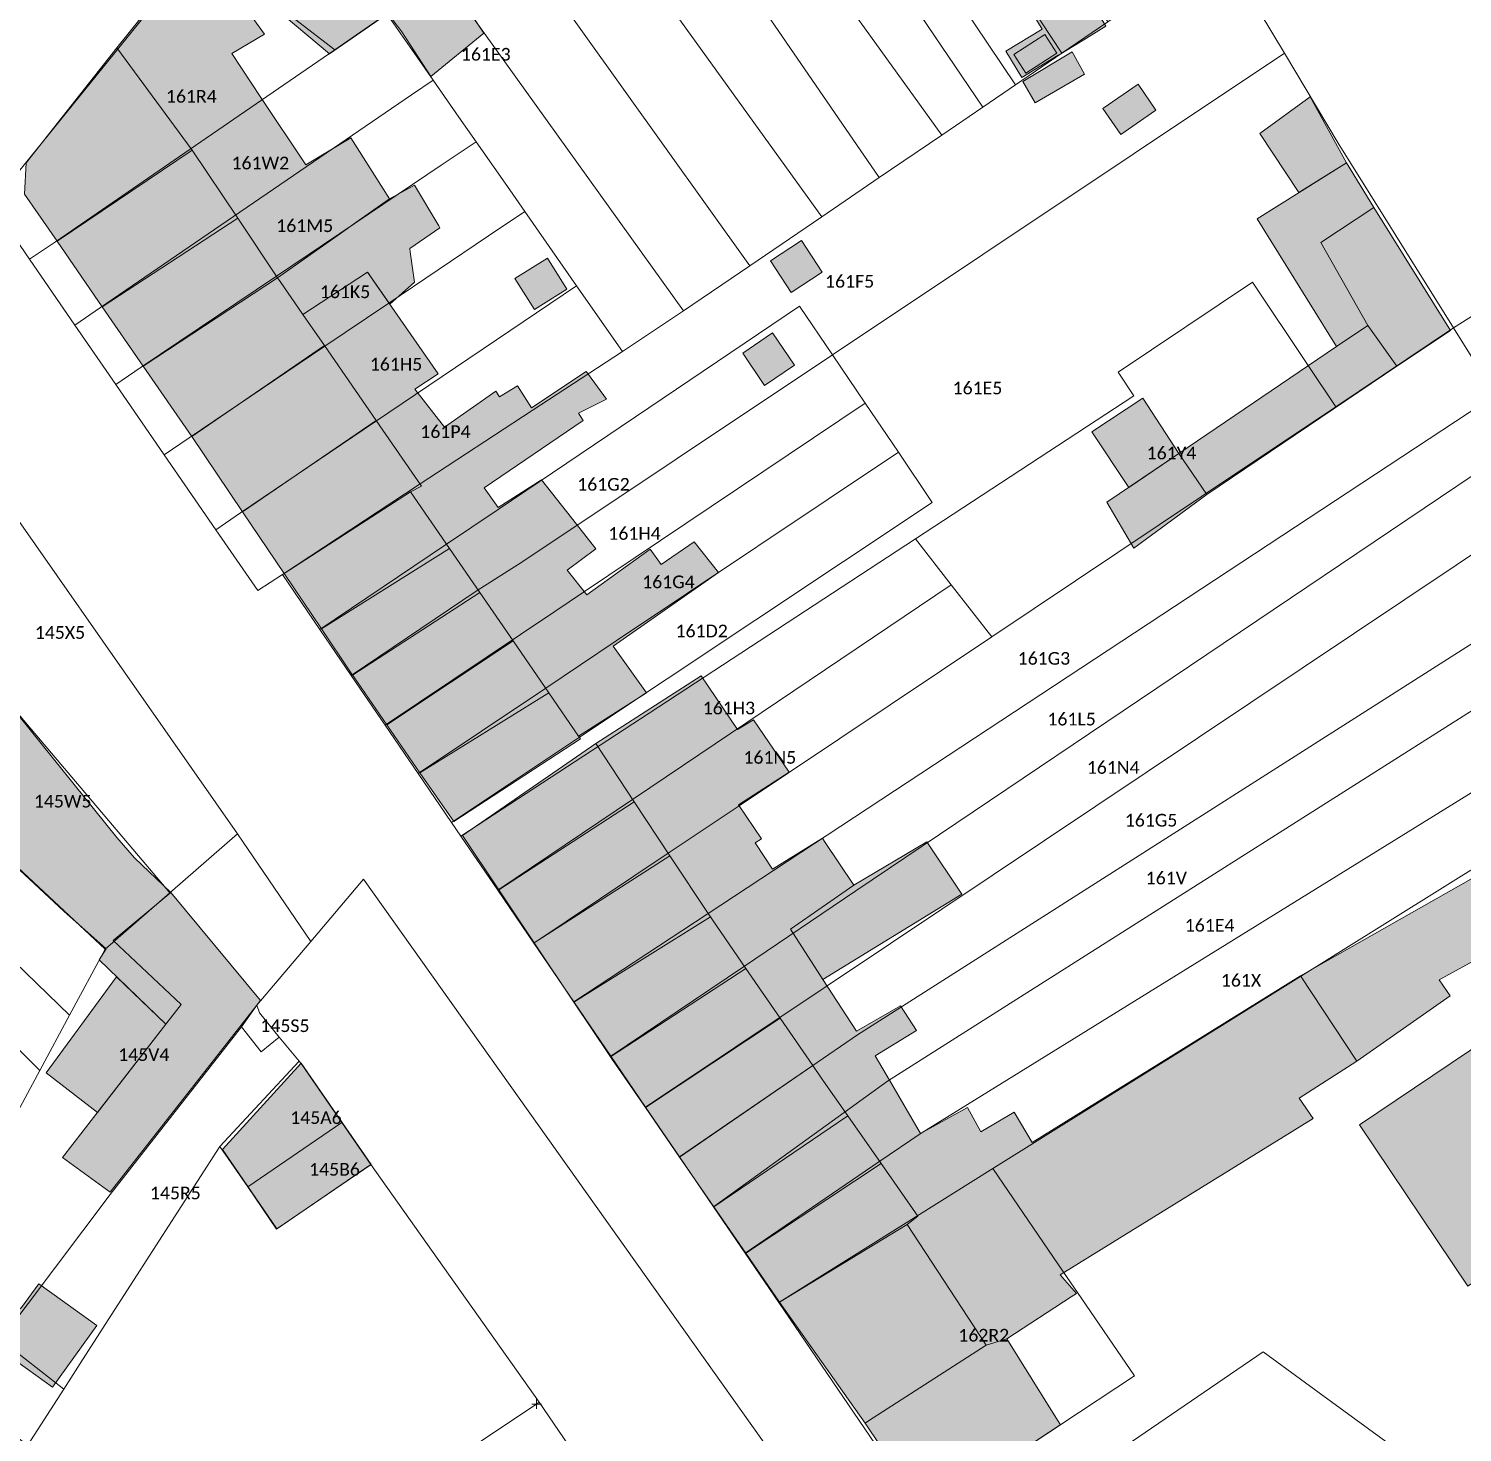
# Model space of a CAD drawing. Header units: metres. Extents: x 113120 to 240396, y 120329 to 242116.
# Drawn here: x 116539.2 to 116629.7, y 121497.3 to 121585.9 of the extents above; entities that cross this region are included whole.
import ezdxf

# ---------------------------------------------------------------- set-up
doc = ezdxf.new("R2010")
doc.units = ezdxf.units.M
doc.header["$LTSCALE"] = 3
doc.header["$PDMODE"] = 2
doc.header["$PDSIZE"] = 0.3
for name, color, linetype, lineweight in [('Bpn_CaPa', 78, 'Continuous', 0), ('Bpn_ReBu', 4, 'Continuous', 0), ('Bpt_CaNu', 7, 'Continuous', 0), ('Bpt_PrSt', 7, 'Continuous', 0), ('Hachure bâtiment', 11, 'Continuous', 0)]:
    doc.layers.add(name, color=color, linetype=linetype, lineweight=lineweight)
doc.styles.add('Legend', font='')
doc.styles.get('Legend').set_extended_font_data('Calibri')

msp = doc.modelspace()

# ---------------------------------------------------------------- hatches: boundary and pattern name
at = {"layer": 'Hachure bâtiment'}
h = msp.add_hatch(color=256, dxfattribs=at)
h.dxf.hatch_style = 1
h.paths.add_polyline_path([(116588.35, 121608.868), (116589.817, 121609.818), (116588.267, 121612.351), (116589.017, 121612.768), (116587.25, 121615.468), (116588.3, 121616.151), (116593.207, 121608.185), (116590.202, 121606.219), (116589.348, 121608.274)], flags=16)
h.paths.add_polyline_path([(116599.4, 121607.118), (116596.7, 121605.551), (116597.8, 121603.851), (116596.4, 121603.001), (116588.3, 121616.151), (116587.25, 121615.468), (116589.017, 121612.768), (116588.267, 121612.351), (116589.817, 121609.818), (116588.35, 121608.868), (116588.167, 121609.318), (116586.7, 121608.301), (116587.567, 121606.668), (116585.967, 121605.618), (116583.717, 121608.968), (116582, 121606.818), (116584.3, 121603.468), (116581.264, 121600.722), (116580.467, 121600.001), (116579.4, 121601.201), (116578.117, 121602.168), (116577.817, 121601.518), (116576.717, 121602.468), (116575.567, 121600.801), (116577.067, 121599.918), (116580.567, 121594.018), (116579.25, 121593.101), (116578.1, 121595.001), (116575.35, 121593.251), (116571.121, 121590.246), (116570.917, 121590.101), (116568.85, 121593.268), (116565.45, 121588.651), (116566.667, 121587.551), (116567.95, 121585.618), (116564.617, 121582.868), (116562.767, 121585.701), (116561.9, 121586.851), (116558.217, 121584.301), (116553.917, 121587.918), (116552.817, 121587.318), (116554.1, 121585.551), (116552.05, 121584.318), (116553.888, 121581.554), (116556.717, 121577.301), (116559.55, 121579.001), (116562, 121575.151), (116554.933, 121570.168), (116552.416, 121573.933), (116549.55, 121578.218), (116544.799, 121584.693), (116552.399, 121594.175), (116560.3, 121587.818), (116562.767, 121590.818), (116566.504, 121595.364), (116569.552, 121599.07), (116569.674, 121599.219), (116569.809, 121599.399), (116572.647, 121603.186), (116575.317, 121606.751), (116576, 121606.268), (116578.167, 121609.868), (116570.392, 121615.947), (116573.005, 121619.456), (116580.8, 121613.118), (116583.399, 121616.385), (116586.102, 121619.783), (116588.547, 121622.856)])
h = msp.add_hatch(color=256, dxfattribs=at)
h.dxf.hatch_style = 1
h.paths.add_polyline_path([(116604.117, 121584.351), (116602.15, 121583.084), (116601.4, 121584.268), (116603.367, 121585.518)], flags=16)
h.paths.add_polyline_path([(116606.431, 121587.328), (116607.212, 121586.046), (116605.987, 121585.3), (116604.373, 121584.317), (116604.203, 121584.213), (116601.909, 121582.816), (116600.898, 121584.478), (116603.191, 121585.874), (116602.209, 121587.489), (116605.218, 121589.321), (116606.201, 121587.707)])
h = msp.add_hatch(color=256, dxfattribs=at)
h.dxf.hatch_style = 1
h.paths.add_polyline_path([(116605.85, 121583.018), (116602.75, 121581.218), (116601.967, 121582.568), (116605.092, 121584.434)])
h.paths.add_polyline_path([(116604.117, 121584.351), (116602.15, 121583.084), (116601.4, 121584.268), (116603.367, 121585.518)], flags=16)
h = msp.add_hatch(color=256, dxfattribs=at)
h.dxf.hatch_style = 1
h.paths.add_polyline_path([(116549.55, 121578.218), (116541.014, 121572.482), (116538.967, 121575.451), (116539.067, 121577.418), (116544.799, 121584.693)])
h = msp.add_hatch(color=256, dxfattribs=at)
h.dxf.hatch_style = 1
h.paths.add_polyline_path([(116610.367, 121580.751), (116608.15, 121579.218), (116607.017, 121580.851), (116609.25, 121582.401)])
h = msp.add_hatch(color=256, dxfattribs=at)
h.dxf.hatch_style = 1
h.paths.add_polyline_path([(116620.105, 121581.598), (116622.4, 121577.418), (116619.394, 121575.546), (116616.924, 121579.283)])
h = msp.add_hatch(color=256, dxfattribs=at)
h.dxf.hatch_style = 1
h.paths.add_polyline_path([(116552.416, 121573.933), (116543.872, 121568.337), (116541.014, 121572.482), (116549.55, 121578.218)])
h = msp.add_hatch(color=256, dxfattribs=at)
h.dxf.hatch_style = 1
h.paths.add_polyline_path([(116624.125, 121574.618), (116620.767, 121572.401), (116623.75, 121567.168), (116621.771, 121565.827), (116616.75, 121573.901), (116622.4, 121577.418)])
h = msp.add_hatch(color=256, dxfattribs=at)
h.dxf.hatch_style = 1
h.paths.add_polyline_path([(116558.912, 121572.973), (116559.876, 121573.653), (116562, 121575.151), (116562.766, 121575.573), (116563.581, 121576.021), (116565.109, 121573.451), (116565.184, 121573.325), (116563.271, 121572.028), (116563.302, 121571.811), (116563.574, 121569.904), (116562.02, 121568.499), (116560.864, 121570.163), (116560.754, 121570.32), (116560.749, 121570.328), (116560.617, 121570.518), (116556.533, 121567.851), (116556.528, 121567.858), (116555.095, 121569.933), (116554.933, 121570.168)])
h = msp.add_hatch(color=256, dxfattribs=at)
h.dxf.hatch_style = 1
h.paths.add_polyline_path([(116628.95, 121566.851), (116625.566, 121564.585), (116623.75, 121567.168), (116620.767, 121572.401), (116624.125, 121574.618)])
h = msp.add_hatch(color=256, dxfattribs=at)
h.dxf.hatch_style = 1
h.paths.add_polyline_path([(116554.933, 121570.168), (116546.457, 121564.589), (116543.872, 121568.337), (116552.416, 121573.933)])
h = msp.add_hatch(color=256, dxfattribs=at)
h.dxf.hatch_style = 1
h.paths.add_polyline_path([(116589.3, 121570.518), (116587.35, 121569.251), (116586.05, 121571.251), (116588, 121572.518)])
h = msp.add_hatch(color=256, dxfattribs=at)
h.dxf.hatch_style = 1
h.paths.add_polyline_path([(116565.075, 121564.101), (116563.6, 121563.151), (116565.467, 121560.751), (116568.717, 121563.018), (116568.95, 121562.668), (116570.067, 121563.351), (116570.967, 121561.968), (116574.417, 121564.251), (116574.552, 121564.069), (116575.7, 121562.518), (116573.917, 121561.618), (116574.217, 121561.168), (116567.967, 121556.918), (116568.85, 121555.668), (116571.6, 121557.418), (116573.8, 121554.618), (116575.017, 121553.068), (116573.217, 121551.718), (116574.45, 121550.168), (116578.45, 121553.051), (116579.15, 121552.068), (116581.217, 121553.501), (116582.767, 121551.568), (116576.117, 121546.918), (116578.217, 121543.968), (116573.935, 121541.235), (116572.053, 121543.97), (116569.797, 121547.249), (116567.693, 121550.308), (116565.783, 121553.084), (116563.317, 121556.668), (116564.017, 121557.018), (116561.15, 121561.168), (116557.889, 121565.888), (116556.533, 121567.851), (116560.617, 121570.518)])
h = msp.add_hatch(color=256, dxfattribs=at)
h.dxf.hatch_style = 1
h.paths.add_polyline_path([(116573.2, 121569.451), (116571.15, 121568.168), (116569.917, 121570.118), (116571.967, 121571.401)])
h = msp.add_hatch(color=256, dxfattribs=at)
h.dxf.hatch_style = 1
h.paths.add_polyline_path([(116555.095, 121569.933), (116556.533, 121567.851), (116557.889, 121565.888), (116549.517, 121560.151), (116546.457, 121564.589), (116554.933, 121570.168)])
h = msp.add_hatch(color=256, dxfattribs=at)
h.dxf.hatch_style = 1
h.paths.add_polyline_path([(116625.566, 121564.585), (116613.583, 121556.501), (116611.821, 121559.078), (116621.771, 121565.827), (116623.75, 121567.168)])
h = msp.add_hatch(color=256, dxfattribs=at)
h.dxf.hatch_style = 1
h.paths.add_polyline_path([(116587.55, 121564.651), (116585.667, 121563.368), (116584.3, 121565.418), (116586.167, 121566.701)])
h = msp.add_hatch(color=256, dxfattribs=at)
h.dxf.hatch_style = 1
h.paths.add_polyline_path([(116561.15, 121561.168), (116552.718, 121555.402), (116549.517, 121560.151), (116557.889, 121565.888)])
h = msp.add_hatch(color=256, dxfattribs=at)
h.dxf.hatch_style = 1
h.paths.add_polyline_path([(116608.655, 121556.938), (116606.333, 121560.447), (116609.552, 121562.574), (116611.821, 121559.078)])
h = msp.add_hatch(color=256, dxfattribs=at)
h.dxf.hatch_style = 1
h.paths.add_polyline_path([(116564.017, 121557.018), (116563.317, 121556.668), (116555.348, 121551.5), (116552.718, 121555.402), (116561.15, 121561.168)])
h = msp.add_hatch(color=256, dxfattribs=at)
h.dxf.hatch_style = 1
h.paths.add_polyline_path([(116613.583, 121556.501), (116608.967, 121553.101), (116607.267, 121556.001), (116611.821, 121559.078)])
h = msp.add_hatch(color=256, dxfattribs=at)
h.dxf.hatch_style = 1
h.paths.add_polyline_path([(116533.75, 121550.651), (116536.767, 121546.618), (116535.917, 121545.851), (116544.8, 121534.851), (116545.9, 121533.568), (116548.2, 121531.368), (116544.567, 121528.351), (116548.85, 121524.301), (116547.882, 121523.053), (116543.667, 121527.118), (116544.117, 121527.818), (116541.45, 121530.201), (116534.317, 121536.818), (116533.4, 121536.001), (116532.5, 121536.668), (116530.95, 121534.351), (116532.65, 121532.601), (116529.967, 121530.068), (116531.167, 121528.868), (116525.8, 121522.818), (116525.581, 121522.586), (116523.017, 121519.868), (116524.517, 121518.751), (116523.45, 121517.551), (116522, 121518.651), (116520.667, 121516.868), (116524.55, 121513.451), (116523.3, 121511.951), (116520.8, 121514.018), (116519.294, 121512.273), (116518.167, 121510.968), (116519.05, 121510.051), (116518.866, 121509.852), (116518.05, 121508.968), (116516.849, 121509.42), (116516.45, 121509.051), (116521.717, 121504.751), (116519.45, 121501.468), (116518.567, 121502.151), (116517.067, 121499.918), (116515.55, 121501.101), (116514.35, 121499.618), (116514.004, 121499.874), (116507.853, 121504.433), (116510.001, 121508.132), (116510.114, 121508.327), (116510.2, 121508.485), (116512.265, 121512.302), (116514.51, 121516.453), (116514.582, 121516.585), (116514.695, 121516.78), (116516.753, 121520.332), (116518.506, 121523.355), (116518.581, 121523.485), (116518.692, 121523.681), (116520.829, 121527.437), (116522.943, 121531.155), (116524.876, 121534.552), (116524.95, 121534.683), (116525.039, 121534.84), (116526.901, 121538.133), (116528.921, 121541.705), (116529.032, 121541.901), (116529.117, 121542.051), (116530.7, 121544.868), (116531.25, 121544.518), (116533.017, 121548.551), (116525.95, 121553.651), (116524.293, 121553.254), (116526.817, 121557.668)])
h = msp.add_hatch(color=256, dxfattribs=at)
h.dxf.hatch_style = 1
h.paths.add_polyline_path([(116565.783, 121553.084), (116557.697, 121548.016), (116555.348, 121551.5), (116563.317, 121556.668)])
h = msp.add_hatch(color=256, dxfattribs=at)
h.dxf.hatch_style = 1
h.paths.add_polyline_path([(116567.693, 121550.308), (116559.663, 121545.099), (116559.537, 121545.286), (116557.697, 121548.016), (116565.783, 121553.084)], flags=17)
h = msp.add_hatch(color=256, dxfattribs=at)
h.dxf.hatch_style = 1
h.paths.add_polyline_path([(116569.797, 121547.249), (116561.828, 121541.964), (116559.748, 121544.975), (116559.663, 121545.099), (116567.693, 121550.308)], flags=17)
h = msp.add_hatch(color=256, dxfattribs=at)
h.dxf.hatch_style = 1
h.paths.add_polyline_path([(116572.053, 121543.97), (116563.92, 121538.936), (116561.828, 121541.964), (116569.797, 121547.249)])
h = msp.add_hatch(color=256, dxfattribs=at)
h.dxf.hatch_style = 1
h.paths.add_polyline_path([(116583.967, 121541.651), (116584.967, 121542.268), (116587.217, 121538.968), (116584.017, 121536.901), (116585.467, 121534.768), (116585.067, 121534.501), (116586.167, 121532.851), (116589.317, 121534.801), (116589.457, 121534.589), (116591.3, 121531.843), (116587.3, 121529.051), (116589.351, 121525.885), (116591.467, 121522.618), (116594.25, 121524.218), (116595.267, 121522.668), (116592.65, 121521.068), (116593.546, 121519.532), (116595.517, 121516.151), (116598.467, 121517.801), (116599.317, 121516.268), (116601.417, 121517.501), (116602.55, 121515.601), (116619.5, 121526.118), (116623.05, 121520.718), (116619.4, 121518.401), (116620.3, 121517.101), (116604.317, 121507.251), (116605.35, 121506.068), (116605.017, 121505.851), (116600.95, 121503.201), (116599.65, 121502.801), (116594.667, 121510.418), (116595.35, 121510.951), (116593.03, 121514.266), (116590.925, 121517.274), (116589.25, 121519.668), (116588.707, 121520.456), (116586.653, 121523.436), (116584.484, 121526.584), (116582.375, 121529.647), (116582.247, 121529.832), (116582.143, 121529.988), (116579.692, 121533.696), (116577.444, 121537.097), (116575.017, 121540.768), (116581.667, 121545.044)])
h = msp.add_hatch(color=256, dxfattribs=at)
h.dxf.hatch_style = 1
h.paths.add_polyline_path([(116573.935, 121541.235), (116574.05, 121541.068), (116566.05, 121535.851), (116563.92, 121538.936), (116572.053, 121543.97)])
h = msp.add_hatch(color=256, dxfattribs=at)
h.dxf.hatch_style = 1
h.paths.add_polyline_path([(116577.444, 121537.097), (116568.893, 121531.541), (116566.6, 121534.968), (116575.017, 121540.768)])
h = msp.add_hatch(color=256, dxfattribs=at)
h.dxf.hatch_style = 1
h.paths.add_polyline_path([(116579.692, 121533.696), (116571.137, 121528.187), (116568.893, 121531.541), (116577.444, 121537.097)])
h = msp.add_hatch(color=256, dxfattribs=at)
h.dxf.hatch_style = 1
h.paths.add_polyline_path([(116640.383, 121513.359), (116633.984, 121509.175), (116630.053, 121506.53), (116623.209, 121516.7), (116651.052, 121535.434), (116658.049, 121525.035), (116652.42, 121521.249), (116646.501, 121517.358)])
h = msp.add_hatch(color=256, dxfattribs=at)
h.dxf.hatch_style = 1
h.paths.add_polyline_path([(116595.918, 121534.567), (116598.126, 121531.267), (116589.351, 121525.885), (116587.3, 121529.051), (116591.3, 121531.843)], flags=17)
h = msp.add_hatch(color=256, dxfattribs=at)
h.dxf.hatch_style = 1
h.paths.add_polyline_path([(116623.05, 121520.718), (116619.5, 121526.118), (116635.067, 121534.951), (116636.867, 121532.001), (116637.62, 121531.025), (116628.236, 121525.864), (116628.946, 121524.854)])
h = msp.add_hatch(color=256, dxfattribs=at)
h.dxf.hatch_style = 1
h.paths.add_polyline_path([(116582.143, 121529.988), (116582.247, 121529.832), (116573.635, 121524.453), (116571.137, 121528.187), (116579.692, 121533.696)])
h = msp.add_hatch(color=256, dxfattribs=at)
h.dxf.hatch_style = 1
h.paths.add_polyline_path([(116553.85, 121524.551), (116544.367, 121512.451), (116541.367, 121514.651), (116547.882, 121523.053), (116548.85, 121524.301), (116544.567, 121528.351), (116548.2, 121531.368)])
h = msp.add_hatch(color=256, dxfattribs=at)
h.dxf.hatch_style = 1
h.paths.add_polyline_path([(116582.375, 121529.647), (116584.484, 121526.584), (116575.941, 121521.006), (116575.857, 121521.131), (116573.635, 121524.453), (116582.247, 121529.832)])
h = msp.add_hatch(color=256, dxfattribs=at)
h.dxf.hatch_style = 1
h.paths.add_polyline_path([(116586.653, 121523.436), (116578.15, 121517.801), (116576.069, 121520.82), (116575.941, 121521.006), (116584.484, 121526.584)], flags=17)
h = msp.add_hatch(color=256, dxfattribs=at)
h.dxf.hatch_style = 1
h.paths.add_polyline_path([(116543.569, 121517.491), (116540.328, 121519.981), (116544.769, 121526.055), (116547.882, 121523.053)], flags=17)
h = msp.add_hatch(color=256, dxfattribs=at)
h.dxf.hatch_style = 1
h.paths.add_polyline_path([(116588.707, 121520.456), (116580.307, 121514.672), (116578.15, 121517.801), (116586.653, 121523.436)], flags=17)
h = msp.add_hatch(color=256, dxfattribs=at)
h.dxf.hatch_style = 1
h.paths.add_polyline_path([(116560.837, 121514.209), (116554.892, 121510.142), (116551.463, 121515.155), (116556.426, 121520.593)])
h = msp.add_hatch(color=256, dxfattribs=at)
h.dxf.hatch_style = 1
h.paths.add_polyline_path([(116589.25, 121519.668), (116590.925, 121517.274), (116582.469, 121511.535), (116580.307, 121514.672), (116588.707, 121520.456)], flags=17)
h = msp.add_hatch(color=256, dxfattribs=at)
h.dxf.hatch_style = 1
h.paths.add_polyline_path([(116593.03, 121514.266), (116584.481, 121508.617), (116582.469, 121511.535), (116590.925, 121517.274)], flags=17)
h = msp.add_hatch(color=256, dxfattribs=at)
h.dxf.hatch_style = 1
h.paths.add_polyline_path([(116595.35, 121510.951), (116594.667, 121510.418), (116586.617, 121505.518), (116584.481, 121508.617), (116593.03, 121514.266)], flags=17)
h = msp.add_hatch(color=256, dxfattribs=at)
h.dxf.hatch_style = 1
h.paths.add_polyline_path([(116599.65, 121502.801), (116592.237, 121498.024), (116592.023, 121497.887), (116586.617, 121505.518), (116594.667, 121510.418)])
h = msp.add_hatch(color=256, dxfattribs=at)
h.dxf.hatch_style = 1
h.paths.add_polyline_path([(116536.511, 121503.198), (116538.78, 121505.173), (116539.86, 121506.679), (116543.533, 121504.044), (116540.739, 121500.151), (116536.503, 121503.19)], flags=17)
h = msp.add_hatch(color=256, dxfattribs=at)
h.dxf.hatch_style = 1
h.paths.add_polyline_path([(116604.164, 121498.066), (116604.35, 121497.768), (116595.85, 121492.168), (116592.023, 121497.887), (116592.237, 121498.024), (116599.65, 121502.801), (116600.95, 121503.201)])

# ---------------------------------------------------------------- linework, layer by layer
at = {"layer": 'Bpn_CaPa'}
for points in [[(116589.894, 121640.601), (116597.751, 121633.88), (116599.667, 121630.83), (116601.983, 121627.143), (116622.301, 121594.797), (116625.984, 121597.63), (116640.275, 121574.034), (116629.152, 121567.01), (116621.876, 121578.662), (116618.483, 121584.36), (116614.42, 121591.1), (116592.051, 121626.929), (116589.65, 121628.9), (116584.258, 121633.458), (116586.121, 121635.82), (116589.894, 121640.601)], [(116575.587, 121622.673), (116578.313, 121626.029), (116586.036, 121619.762), (116591.616, 121611.005), (116592.487, 121609.639), (116607.343, 121586.324), (116604.43, 121584.341), (116588.285, 121608.848), (116585.77, 121612.665), (116583.333, 121616.364), (116575.587, 121622.673)], [(116573.013, 121619.374), (116575.587, 121622.673), (116583.333, 121616.364), (116585.77, 121612.665), (116588.285, 121608.848), (116604.43, 121584.341), (116601.512, 121582.354), (116585.901, 121605.597), (116580.755, 121613.119), (116573.013, 121619.374)], [(116573.013, 121619.374), (116580.755, 121613.119), (116585.901, 121605.597), (116601.512, 121582.354), (116599.434, 121580.94), (116581.934, 121606.797), (116578.101, 121609.848), (116570.218, 121616.011), (116573.013, 121619.374)], [(116596.851, 121579.182), (116591.983, 121585.94), (116590.337, 121588.225), (116581.289, 121600.784), (116579.317, 121603.521), (116567.526, 121612.679), (116570.218, 121616.011), (116578.101, 121609.848), (116581.934, 121606.797), (116599.434, 121580.94), (116596.851, 121579.182)], [(116596.851, 121579.182), (116592.908, 121576.498), (116578.102, 121598.054), (116576.645, 121600.175), (116564.865, 121609.386), (116567.526, 121612.679), (116579.317, 121603.521), (116581.289, 121600.784), (116590.337, 121588.225), (116591.983, 121585.94), (116596.851, 121579.182)], [(116564.865, 121609.386), (116576.645, 121600.175), (116578.102, 121598.054), (116592.908, 121576.498), (116589.28, 121574.029), (116573.427, 121596.053), (116572.047, 121597.17), (116569.581, 121599.165), (116561.736, 121605.514), (116564.865, 121609.386)], [(116558.492, 121601.499), (116561.736, 121605.514), (116569.581, 121599.165), (116572.047, 121597.17), (116573.427, 121596.053), (116589.28, 121574.029), (116584.738, 121570.937), (116568.784, 121593.247), (116566.331, 121595.213), (116558.492, 121601.499)], [(116558.492, 121601.499), (116566.331, 121595.213), (116568.784, 121593.247), (116584.738, 121570.937), (116580.543, 121568.081), (116566.601, 121587.53), (116565.335, 121588.563), (116562.659, 121590.747), (116554.913, 121597.07), (116558.492, 121601.499)], [(116580.543, 121568.081), (116576.701, 121565.523), (116573.807, 121569.671), (116570.533, 121574.363), (116569.589, 121575.716), (116567.466, 121578.758), (116566.379, 121580.317), (116564.748, 121582.653), (116563.747, 121584.088), (116561.834, 121586.83), (116560.368, 121587.96), (116557.023, 121590.536), (116552.468, 121594.045), (116554.913, 121597.07), (116562.659, 121590.747), (116565.335, 121588.563), (116566.601, 121587.53), (116580.543, 121568.081)], [(116552.468, 121594.045), (116557.023, 121590.536), (116560.368, 121587.96), (116561.834, 121586.83), (116558.546, 121584.567), (116554.625, 121587.568), (116550.08, 121591.09), (116552.468, 121594.045)], [(116539.284, 121571.343), (116536.91, 121574.792), (116538.222, 121576.415), (116548.828, 121589.54), (116550.08, 121591.09), (116554.625, 121587.568), (116558.546, 121584.567), (116553.92, 121581.385), (116549.421, 121578.29), (116540.927, 121572.447), (116539.284, 121571.343)], [(116589.28, 121574.029), (116592.908, 121576.498), (116596.851, 121579.182), (116599.434, 121580.94), (116601.512, 121582.354), (116604.43, 121584.341), (116607.343, 121586.324), (116614.42, 121591.1), (116618.483, 121584.36), (116589.957, 121565.313), (116587.884, 121568.38), (116568.849, 121555.555), (116565.537, 121553.323), (116557.606, 121547.979), (116555.249, 121551.436), (116563.865, 121557.121), (116570.993, 121561.805), (116576.701, 121565.523), (116580.543, 121568.081), (116584.738, 121570.937), (116589.28, 121574.029)], [(116539.284, 121571.343), (116540.927, 121572.447), (116549.421, 121578.29), (116553.92, 121581.385), (116558.546, 121584.567), (116561.834, 121586.83), (116563.747, 121584.088), (116564.748, 121582.653), (116563.387, 121581.721), (116555.946, 121576.628), (116552.149, 121574.032), (116543.762, 121568.287), (116542.148, 121567.183), (116539.284, 121571.343)], [(116592.021, 121562.258), (116589.957, 121565.313), (116618.483, 121584.36), (116621.876, 121578.662), (116629.152, 121567.01), (116621.714, 121562.033), (116619.935, 121564.693), (116616.462, 121569.886), (116607.983, 121564.215), (116608.979, 121562.726), (116595.184, 121553.697), (116578.38, 121542.699), (116566.503, 121534.926), (116565.917, 121535.786), (116573.93, 121541.125), (116596.251, 121555.997), (116594.116, 121559.156), (116592.021, 121562.258)], [(116544.721, 121563.445), (116542.148, 121567.183), (116543.762, 121568.287), (116552.149, 121574.032), (116555.946, 121576.628), (116563.387, 121581.721), (116564.748, 121582.653), (116566.379, 121580.317), (116567.466, 121578.758), (116565.268, 121577.279), (116558.864, 121572.967), (116554.808, 121570.236), (116546.326, 121564.526), (116544.721, 121563.445)], [(116547.78, 121559.001), (116544.721, 121563.445), (116546.326, 121564.526), (116554.808, 121570.236), (116558.864, 121572.967), (116565.268, 121577.279), (116567.466, 121578.758), (116569.589, 121575.716), (116570.533, 121574.363), (116568.254, 121572.824), (116561.896, 121568.527), (116557.863, 121565.809), (116549.364, 121560.07), (116547.78, 121559.001)], [(116547.78, 121559.001), (116549.364, 121560.07), (116557.863, 121565.809), (116561.896, 121568.527), (116568.254, 121572.824), (116570.533, 121574.363), (116573.807, 121569.671), (116561.117, 121561.099), (116552.589, 121555.338), (116551.046, 121554.257), (116547.78, 121559.001)], [(116555.249, 121551.436), (116553.681, 121550.428), (116551.046, 121554.257), (116552.589, 121555.338), (116561.117, 121561.099), (116573.807, 121569.671), (116576.701, 121565.523), (116570.993, 121561.805), (116563.865, 121557.121), (116555.249, 121551.436)], [(116595.184, 121553.697), (116608.979, 121562.726), (116607.983, 121564.215), (116616.462, 121569.886), (116619.935, 121564.693), (116621.714, 121562.033), (116613.234, 121556.364), (116600.007, 121547.518), (116597.447, 121550.797), (116595.184, 121553.697)], [(116559.587, 121545.072), (116557.606, 121547.979), (116565.537, 121553.323), (116568.849, 121555.555), (116587.884, 121568.38), (116589.957, 121565.313), (116570.344, 121552.214), (116567.523, 121550.442), (116559.587, 121545.072)], [(116631.797, 121562.769), (116582.047, 121530.012), (116573.631, 121524.471), (116571.099, 121528.184), (116579.529, 121533.822), (116580.397, 121534.402), (116582.801, 121536.011), (116583.998, 121536.811), (116600.007, 121547.518), (116613.234, 121556.364), (116621.714, 121562.033), (116629.152, 121567.01), (116631.797, 121562.769)], [(116592.021, 121562.258), (116574.244, 121550.323), (116572.432, 121549.107), (116561.724, 121541.938), (116559.587, 121545.072), (116567.523, 121550.442), (116570.344, 121552.214), (116589.957, 121565.313), (116592.021, 121562.258)], [(116536.336, 121545.258), (116537.564, 121546.574), (116534.195, 121549.995), (116527.704, 121556.769), (116526.817, 121557.667), (116529.89, 121563.494), (116532.496, 121563.52), (116552.406, 121535.08), (116548.134, 121531.347), (116536.336, 121545.258)], [(116631.797, 121562.769), (116633.603, 121559.883), (116591.434, 121531.468), (116584.335, 121526.684), (116575.966, 121521.045), (116573.631, 121524.471), (116582.047, 121530.012), (116631.797, 121562.769)], [(116592.021, 121562.258), (116594.116, 121559.156), (116576.31, 121547.248), (116571.795, 121544.228), (116563.805, 121538.885), (116561.724, 121541.938), (116572.432, 121549.107), (116574.244, 121550.323), (116592.021, 121562.258)], [(116633.603, 121559.883), (116635.8, 121556.364), (116593.613, 121528.161), (116589.554, 121525.448), (116578.158, 121517.829), (116575.966, 121521.045), (116584.335, 121526.684), (116591.434, 121531.468), (116633.603, 121559.883)], [(116565.917, 121535.786), (116563.805, 121538.885), (116571.795, 121544.228), (116576.31, 121547.248), (116594.116, 121559.156), (116596.251, 121555.997), (116573.93, 121541.125), (116565.917, 121535.786)], [(116638.391, 121552.215), (116591.538, 121522.385), (116588.651, 121520.409), (116580.298, 121514.69), (116578.158, 121517.829), (116589.554, 121525.448), (116593.613, 121528.161), (116635.8, 121556.364), (116638.391, 121552.215)], [(116566.503, 121534.926), (116578.38, 121542.699), (116595.184, 121553.697), (116597.447, 121550.797), (116580.55, 121539.416), (116568.826, 121531.519), (116566.503, 121534.926)], [(116582.444, 121511.542), (116580.298, 121514.69), (116588.651, 121520.409), (116591.538, 121522.385), (116638.391, 121552.215), (116640.287, 121549.175), (116593.424, 121519.474), (116590.69, 121517.495), (116582.444, 121511.542)], [(116571.099, 121528.184), (116568.826, 121531.519), (116580.55, 121539.416), (116597.447, 121550.797), (116600.007, 121547.518), (116583.998, 121536.811), (116582.801, 121536.011), (116580.397, 121534.402), (116579.529, 121533.822), (116571.099, 121528.184)], [(116642.681, 121545.345), (116595.55, 121516.191), (116592.875, 121514.372), (116584.441, 121508.613), (116582.444, 121511.542), (116590.69, 121517.495), (116593.424, 121519.474), (116640.287, 121549.175), (116642.681, 121545.345)], [(116518.468, 121542.865), (116520.643, 121546.746), (116528.966, 121541.88), (116530.976, 121540.003), (116534.333, 121536.87), (116544.051, 121527.797), (116541.812, 121523.64), (116531.386, 121533.714), (116526.835, 121538.112), (116518.468, 121542.865)], [(116536.336, 121545.258), (116548.134, 121531.347), (116544.051, 121527.797), (116534.333, 121536.87), (116530.976, 121540.003), (116533.425, 121542.683), (116532.509, 121543.497), (116535.875, 121545.768), (116536.336, 121545.258)], [(116642.681, 121545.345), (116644.834, 121541.897), (116643.956, 121541.349), (116600.081, 121513.947), (116595.274, 121510.945), (116586.561, 121505.503), (116584.441, 121508.613), (116592.875, 121514.372), (116595.55, 121516.191), (116642.681, 121545.345)], [(116539.925, 121520.135), (116531.167, 121528.867), (116528.416, 121531.427), (116524.884, 121534.662), (116516.617, 121539.561), (116518.468, 121542.865), (116526.835, 121538.112), (116531.386, 121533.714), (116541.812, 121523.64), (116539.925, 121520.135)], [(116539.925, 121520.135), (116538.217, 121516.964), (116528.606, 121526.04), (116525.845, 121528.567), (116522.886, 121531.128), (116514.61, 121535.979), (116516.617, 121539.561), (116524.884, 121534.662), (116528.416, 121531.427), (116531.167, 121528.867), (116539.925, 121520.135)], [(116536.007, 121512.928), (116537.037, 121514.893), (116538.217, 121516.964), (116539.925, 121520.135), (116541.812, 121523.64), (116544.051, 121527.797), (116548.134, 121531.347), (116552.406, 121535.08), (116557.04, 121528.283), (116553.631, 121524.258), (116552.657, 121522.898), (116544.37, 121512.316), (116537.47, 121503.13), (116532.7, 121506.617), (116534.37, 121509.82), (116535.145, 121511.259), (116536.007, 121512.928)], [(116560.824, 121514.209), (116558.99, 121516.851), (116556.46, 121520.511), (116556.29, 121520.721), (116555.036, 121522.238), (116553.792, 121523.785), (116553.631, 121524.258), (116557.04, 121528.283), (116560.356, 121532.209), (116636.931, 121424.462), (116716.789, 121312.978), (116746.551, 121272.144), (116763.223, 121266.375), (116753.717, 121256.457), (116743.288, 121269.293), (116721.232, 121296.44), (116691.515, 121335.933), (116595.793, 121474.644), (116590.587, 121470.982), (116581.059, 121485.101), (116571.454, 121499.199), (116560.824, 121514.209)], [(116539.153, 121496.466), (116521.158, 121510.94), (116514.616, 121516.506), (116506.357, 121521.251), (116508.531, 121525.131), (116516.748, 121520.275), (116532.7, 121506.617), (116537.47, 121503.13), (116541.439, 121500.02), (116539.153, 121496.466)], [(116555.036, 121522.238), (116553.9, 121521.326), (116552.657, 121522.898), (116553.631, 121524.258), (116553.792, 121523.785), (116555.036, 121522.238)], [(116551.29, 121515.334), (116544.251, 121504.391), (116542.486, 121501.647), (116541.439, 121500.02), (116537.47, 121503.13), (116544.37, 121512.316), (116552.657, 121522.898), (116553.9, 121521.326), (116555.036, 121522.238), (116556.29, 121520.721), (116551.29, 121515.334)], [(116551.29, 121515.334), (116556.29, 121520.721), (116556.46, 121520.511), (116558.99, 121516.851), (116553.048, 121512.793), (116551.29, 121515.334)], [(116560.824, 121514.209), (116554.86, 121510.13), (116553.048, 121512.793), (116558.99, 121516.851), (116560.824, 121514.209)], [(116600.081, 121513.947), (116604.543, 121507.41), (116605.415, 121506.133), (116609.013, 121500.863), (116604.358, 121497.795), (116595.702, 121492.093), (116594.7, 121493.562), (116586.561, 121505.503), (116595.274, 121510.945), (116600.081, 121513.947)], [(116597.725, 121489.125), (116599.371, 121490.249), (116617.134, 121502.375), (116620.671, 121499.79), (116628.451, 121494.103), (116621.739, 121489.528), (116616.531, 121485.979), (116605.315, 121478.333), (116600.101, 121485.747), (116597.725, 121489.125)], [(116539.422, 121457.209), (116532.84, 121473.295), (116569.344, 121497.784), (116571.284, 121499.085), (116571.454, 121499.199), (116581.059, 121485.101), (116539.422, 121457.209)]]:
    msp.add_lwpolyline(points, close=True, dxfattribs=at)
for points in [[(116631.797, 121562.769), (116629.152, 121567.01), (116640.275, 121574.034), (116625.984, 121597.63), (116616.545, 121612.43), (116623.32, 121616.694), (116634.079, 121623.466)], [(116595.702, 121492.093), (116604.358, 121497.795), (116609.013, 121500.863), (116605.415, 121506.133), (116604.543, 121507.41), (116600.081, 121513.947), (116643.956, 121541.349)], [(116539.153, 121496.466), (116541.439, 121500.02), (116542.486, 121501.647), (116544.251, 121504.391), (116551.29, 121515.334), (116553.048, 121512.793), (116554.86, 121510.13), (116560.824, 121514.209), (116571.454, 121499.199), (116571.284, 121499.085), (116569.344, 121497.784), (116532.84, 121473.295)], [(116628.451, 121494.103), (116620.671, 121499.79), (116617.134, 121502.375), (116599.371, 121490.249)]]:
    msp.add_lwpolyline(points, dxfattribs=at)
at = {"layer": 'Bpn_ReBu'}
for points in [[(116552.817, 121587.318), (116554.1, 121585.551), (116552.05, 121584.318), (116553.888, 121581.554), (116556.717, 121577.301), (116559.55, 121579.001), (116562, 121575.151), (116554.933, 121570.168), (116552.416, 121573.933), (116549.55, 121578.218), (116544.799, 121584.693), (116552.399, 121594.175)], [(116566.667, 121587.551), (116567.95, 121585.618), (116564.617, 121582.868), (116562.767, 121585.701), (116561.9, 121586.851), (116558.217, 121584.301), (116553.917, 121587.918)], [(116535.917, 121545.851), (116544.8, 121534.851), (116545.9, 121533.568), (116548.2, 121531.368), (116544.567, 121528.351), (116548.85, 121524.301), (116547.882, 121523.053), (116543.667, 121527.118), (116544.117, 121527.818), (116541.45, 121530.201), (116534.317, 121536.818)]]:
    msp.add_lwpolyline(points, dxfattribs=at)
for points in [[(116606.431, 121587.328), (116607.212, 121586.046), (116605.987, 121585.3), (116604.373, 121584.317), (116604.203, 121584.213), (116601.909, 121582.816), (116600.898, 121584.478), (116603.191, 121585.874), (116602.209, 121587.489), (116605.218, 121589.321), (116606.201, 121587.707), (116606.431, 121587.328)], [(116604.117, 121584.351), (116602.15, 121583.084), (116601.4, 121584.268), (116603.367, 121585.518), (116604.117, 121584.351)], [(116549.55, 121578.218), (116541.014, 121572.482), (116538.967, 121575.451), (116539.067, 121577.418), (116544.799, 121584.693), (116549.55, 121578.218)], [(116605.85, 121583.018), (116602.75, 121581.218), (116601.967, 121582.568), (116605.092, 121584.434), (116605.85, 121583.018)], [(116610.367, 121580.751), (116608.15, 121579.218), (116607.017, 121580.851), (116609.25, 121582.401), (116610.367, 121580.751)], [(116620.105, 121581.598), (116622.4, 121577.418), (116619.394, 121575.546), (116616.924, 121579.283), (116620.105, 121581.598)], [(116552.416, 121573.933), (116543.872, 121568.337), (116541.014, 121572.482), (116549.55, 121578.218), (116552.416, 121573.933)], [(116624.125, 121574.618), (116620.767, 121572.401), (116623.75, 121567.168), (116621.771, 121565.827), (116616.75, 121573.901), (116622.4, 121577.418), (116624.125, 121574.618)], [(116558.912, 121572.973), (116559.876, 121573.653), (116562, 121575.151), (116562.766, 121575.573), (116563.581, 121576.021), (116565.109, 121573.451), (116565.184, 121573.325), (116563.271, 121572.028), (116563.302, 121571.811), (116563.574, 121569.904), (116562.02, 121568.499), (116560.864, 121570.163), (116560.754, 121570.32), (116560.749, 121570.328), (116560.617, 121570.518), (116556.533, 121567.851), (116556.528, 121567.858), (116555.095, 121569.933), (116554.933, 121570.168), (116558.912, 121572.973)], [(116628.95, 121566.851), (116625.566, 121564.585), (116623.75, 121567.168), (116620.767, 121572.401), (116624.125, 121574.618), (116628.95, 121566.851)], [(116554.933, 121570.168), (116546.457, 121564.589), (116543.872, 121568.337), (116552.416, 121573.933), (116554.933, 121570.168)], [(116589.3, 121570.518), (116587.35, 121569.251), (116586.05, 121571.251), (116588, 121572.518), (116589.3, 121570.518)], [(116565.075, 121564.101), (116563.6, 121563.151), (116565.467, 121560.751), (116568.717, 121563.018), (116568.95, 121562.668), (116570.067, 121563.351), (116570.967, 121561.968), (116574.417, 121564.251), (116574.552, 121564.069), (116575.7, 121562.518), (116573.917, 121561.618), (116574.217, 121561.168), (116567.967, 121556.918), (116568.85, 121555.668), (116571.6, 121557.418), (116573.8, 121554.618), (116575.017, 121553.068), (116573.217, 121551.718), (116574.45, 121550.168), (116578.45, 121553.051), (116579.15, 121552.068), (116581.217, 121553.501), (116582.767, 121551.568), (116576.117, 121546.918), (116578.217, 121543.968), (116573.935, 121541.235), (116572.053, 121543.97), (116569.797, 121547.249), (116567.693, 121550.308), (116565.783, 121553.084), (116563.317, 121556.668), (116564.017, 121557.018), (116561.15, 121561.168), (116557.889, 121565.888), (116556.533, 121567.851), (116560.617, 121570.518), (116565.075, 121564.101)], [(116573.2, 121569.451), (116571.15, 121568.168), (116569.917, 121570.118), (116571.967, 121571.401), (116573.2, 121569.451)], [(116555.095, 121569.933), (116556.533, 121567.851), (116557.889, 121565.888), (116549.517, 121560.151), (116546.457, 121564.589), (116554.933, 121570.168), (116555.095, 121569.933)], [(116625.566, 121564.585), (116613.583, 121556.501), (116611.821, 121559.078), (116621.771, 121565.827), (116623.75, 121567.168), (116625.566, 121564.585)], [(116587.55, 121564.651), (116585.667, 121563.368), (116584.3, 121565.418), (116586.167, 121566.701), (116587.55, 121564.651)], [(116561.15, 121561.168), (116552.718, 121555.402), (116549.517, 121560.151), (116557.889, 121565.888), (116561.15, 121561.168)], [(116608.655, 121556.938), (116606.333, 121560.447), (116609.552, 121562.574), (116611.821, 121559.078), (116608.655, 121556.938)], [(116564.017, 121557.018), (116563.317, 121556.668), (116555.348, 121551.5), (116552.718, 121555.402), (116561.15, 121561.168), (116564.017, 121557.018)], [(116613.583, 121556.501), (116608.967, 121553.101), (116607.267, 121556.001), (116611.821, 121559.078), (116613.583, 121556.501)], [(116565.783, 121553.084), (116557.697, 121548.016), (116555.348, 121551.5), (116563.317, 121556.668), (116565.783, 121553.084)], [(116567.693, 121550.308), (116559.663, 121545.099), (116559.537, 121545.286), (116557.697, 121548.016), (116565.783, 121553.084), (116567.693, 121550.308)], [(116569.797, 121547.249), (116561.828, 121541.964), (116559.748, 121544.975), (116559.663, 121545.099), (116567.693, 121550.308), (116569.797, 121547.249)], [(116572.053, 121543.97), (116563.92, 121538.936), (116561.828, 121541.964), (116569.797, 121547.249), (116572.053, 121543.97)], [(116583.967, 121541.651), (116584.967, 121542.268), (116587.217, 121538.968), (116584.017, 121536.901), (116585.467, 121534.768), (116585.067, 121534.501), (116586.167, 121532.851), (116589.317, 121534.801), (116589.457, 121534.589), (116591.3, 121531.843), (116587.3, 121529.051), (116589.351, 121525.885), (116591.467, 121522.618), (116594.25, 121524.218), (116595.267, 121522.668), (116592.65, 121521.068), (116593.546, 121519.532), (116595.517, 121516.151), (116598.467, 121517.801), (116599.317, 121516.268), (116601.417, 121517.501), (116602.55, 121515.601), (116619.5, 121526.118), (116623.05, 121520.718), (116619.4, 121518.401), (116620.3, 121517.101), (116604.317, 121507.251), (116605.35, 121506.068), (116605.017, 121505.851), (116600.95, 121503.201), (116599.65, 121502.801), (116594.667, 121510.418), (116595.35, 121510.951), (116593.03, 121514.266), (116590.925, 121517.274), (116589.25, 121519.668), (116588.707, 121520.456), (116586.653, 121523.436), (116584.484, 121526.584), (116582.375, 121529.647), (116582.247, 121529.832), (116582.143, 121529.988), (116579.692, 121533.696), (116577.444, 121537.097), (116575.017, 121540.768), (116581.667, 121545.044), (116583.967, 121541.651)], [(116573.935, 121541.235), (116574.05, 121541.068), (116566.05, 121535.851), (116563.92, 121538.936), (116572.053, 121543.97), (116573.935, 121541.235)], [(116577.444, 121537.097), (116568.893, 121531.541), (116566.6, 121534.968), (116575.017, 121540.768), (116577.444, 121537.097)], [(116579.692, 121533.696), (116571.137, 121528.187), (116568.893, 121531.541), (116577.444, 121537.097), (116579.692, 121533.696)], [(116640.383, 121513.359), (116633.984, 121509.175), (116630.053, 121506.53), (116623.209, 121516.7), (116651.052, 121535.434), (116658.049, 121525.035), (116652.42, 121521.249), (116646.501, 121517.358), (116640.383, 121513.359)], [(116595.918, 121534.567), (116598.126, 121531.267), (116589.351, 121525.885), (116587.3, 121529.051), (116591.3, 121531.843), (116595.918, 121534.567)], [(116623.05, 121520.718), (116619.5, 121526.118), (116635.067, 121534.951), (116636.867, 121532.001), (116637.62, 121531.025), (116628.236, 121525.864), (116628.946, 121524.854), (116623.05, 121520.718)], [(116582.143, 121529.988), (116582.247, 121529.832), (116573.635, 121524.453), (116571.137, 121528.187), (116579.692, 121533.696), (116582.143, 121529.988)], [(116553.85, 121524.551), (116544.367, 121512.451), (116541.367, 121514.651), (116547.882, 121523.053), (116548.85, 121524.301), (116544.567, 121528.351), (116548.2, 121531.368), (116553.85, 121524.551)], [(116582.375, 121529.647), (116584.484, 121526.584), (116575.941, 121521.006), (116575.857, 121521.131), (116573.635, 121524.453), (116582.247, 121529.832), (116582.375, 121529.647)], [(116586.653, 121523.436), (116578.15, 121517.801), (116576.069, 121520.82), (116575.941, 121521.006), (116584.484, 121526.584), (116586.653, 121523.436)], [(116543.569, 121517.491), (116540.328, 121519.981), (116544.769, 121526.055), (116547.882, 121523.053), (116543.569, 121517.491)], [(116588.707, 121520.456), (116580.307, 121514.672), (116578.15, 121517.801), (116586.653, 121523.436), (116588.707, 121520.456)], [(116560.837, 121514.209), (116554.892, 121510.142), (116551.463, 121515.155), (116556.426, 121520.593), (116560.837, 121514.209)], [(116589.25, 121519.668), (116590.925, 121517.274), (116582.469, 121511.535), (116580.307, 121514.672), (116588.707, 121520.456), (116589.25, 121519.668)], [(116593.03, 121514.266), (116584.481, 121508.617), (116582.469, 121511.535), (116590.925, 121517.274), (116593.03, 121514.266)], [(116595.35, 121510.951), (116594.667, 121510.418), (116586.617, 121505.518), (116584.481, 121508.617), (116593.03, 121514.266), (116595.35, 121510.951)], [(116599.65, 121502.801), (116592.237, 121498.024), (116592.023, 121497.887), (116586.617, 121505.518), (116594.667, 121510.418), (116599.65, 121502.801)], [(116536.511, 121503.198), (116538.78, 121505.173), (116539.86, 121506.679), (116543.533, 121504.044), (116540.739, 121500.151), (116536.503, 121503.19), (116536.511, 121503.198)], [(116604.164, 121498.066), (116604.35, 121497.768), (116595.85, 121492.168), (116592.023, 121497.887), (116592.237, 121498.024), (116599.65, 121502.801), (116600.95, 121503.201), (116604.164, 121498.066)]]:
    msp.add_lwpolyline(points, close=True, dxfattribs=at)
at = {"layer": 'Bpt_PrSt'}
msp.add_point((116571.284, 121499.085), dxfattribs=at)

# ---------------------------------------------------------------- texts
at = {"layer": 'Bpt_CaNu', "char_height": 0.8, "attachment_point": 7, "style": 'Legend'}
for s, insert in [('161E3', (116566.506, 121583.871)), ('161R4', (116547.888, 121581.216)), ('161W2', (116552.027, 121577.006)), ('161M5', (116554.85, 121573.049)), ('161K5', (116557.606, 121568.88)), ('161F5', (116589.485, 121569.539)), ('161H5', (116560.757, 121564.31)), ('161E5', (116597.536, 121562.805)), ('161P4', (116563.942, 121560.049)), ('161Y4', (116609.781, 121558.702)), ('161G2', (116573.844, 121556.726)), ('161H4', (116575.81, 121553.625)), ('161G4', (116577.946, 121550.571)), ('145X5', (116539.612, 121547.375)), ('161D2', (116580.05, 121547.471)), ('161G3', (116601.642, 121545.74)), ('161H3', (116581.765, 121542.608)), ('161L5', (116603.519, 121541.907)), ('161N5', (116584.333, 121539.491)), ('161N4', (116606.005, 121538.856)), ('145W5', (116539.555, 121536.728)), ('161G5', (116608.405, 121535.527)), ('161V', (116609.723, 121531.879)), ('161E4', (116612.187, 121528.894)), ('161X', (116614.467, 121525.424)), ('145S5', (116553.847, 121522.556)), ('145V4', (116544.871, 121520.732)), ('145A6', (116555.731, 121516.756)), ('145B6', (116556.922, 121513.49)), ('145R5', (116546.88, 121512)), ('162R2', (116597.897, 121503.02))]:
    msp.add_mtext(s, dxfattribs=dict(at, insert=insert))

doc.saveas('drawing.dxf')
